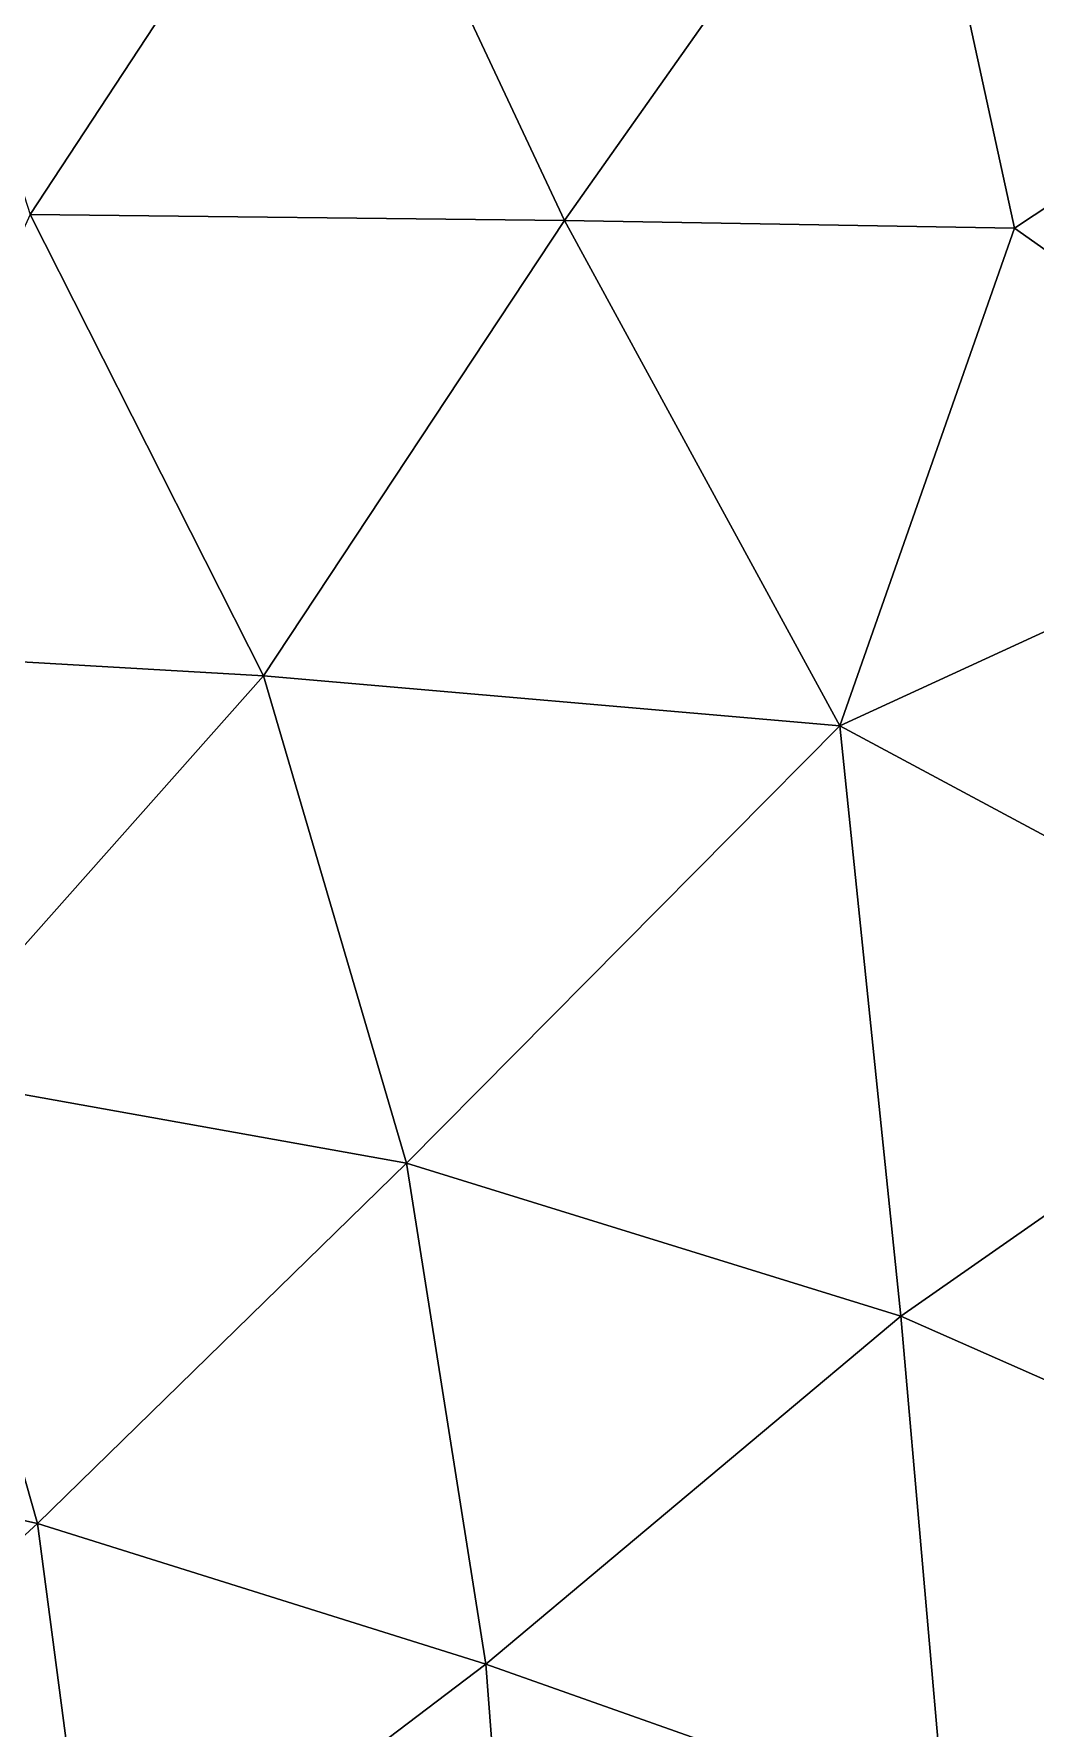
# Model space of a CAD drawing. Header units: metres. Extents: x 0 to 72, y -280 to 0.
# Drawn here: x 26.98 to 47.45, y -244.69 to -210.06 of the extents above; entities that cross this region are included whole.
import ezdxf

# ---------------------------------------------------------------- set-up
doc = ezdxf.new("R2010")
doc.units = ezdxf.units.M

msp = doc.modelspace()

# ---------------------------------------------------------------- linework, layer by layer
at = {"layer": 'layer', "color": 0}
for points in [[(37.8307, -213.878), (44.8321, -203.953), (33.2419, -204.102)], [(47.0269, -214.034), (44.8321, -203.953), (37.8307, -213.878)], [(47.0269, -214.034), (54.7098, -208.952), (44.8321, -203.953)], [(26.9092, -213.752), (33.2419, -204.102), (23.9124, -204.431)], [(37.8307, -213.878), (33.2419, -204.102), (26.9092, -213.752)], [(54.3472, -219.197), (54.7098, -208.952), (47.0269, -214.034)], [(31.6755, -223.181), (26.9092, -213.752), (22.8313, -222.67)], [(31.6755, -223.181), (37.8307, -213.878), (26.9092, -213.752)], [(43.4551, -224.206), (37.8307, -213.878), (31.6755, -223.181)], [(43.4551, -224.206), (47.0269, -214.034), (37.8307, -213.878)], [(43.4551, -224.206), (54.3472, -219.197), (47.0269, -214.034)], [(53.9361, -229.824), (54.3472, -219.197), (43.4551, -224.206)], [(24.4514, -231.324), (31.6755, -223.181), (22.8313, -222.67)], [(34.5979, -233.145), (31.6755, -223.181), (24.4514, -231.324)], [(34.5979, -233.145), (43.4551, -224.206), (31.6755, -223.181)], [(44.7031, -236.27), (43.4551, -224.206), (34.5979, -233.145)], [(44.7031, -236.27), (53.9361, -229.824), (43.4551, -224.206)], [(54.2934, -240.505), (53.9361, -229.824), (44.7031, -236.27)], [(27.0592, -240.51), (24.4514, -231.324), (18.8039, -238.69)], [(27.0592, -240.51), (34.5979, -233.145), (24.4514, -231.324)], [(36.2214, -243.385), (34.5979, -233.145), (27.0592, -240.51)], [(44.7031, -236.27), (34.5979, -233.145), (36.2214, -243.385)], [(45.6182, -246.715), (44.7031, -236.27), (36.2214, -243.385)], [(45.6182, -246.715), (54.2934, -240.505), (44.7031, -236.27)], [(20.0189, -246.971), (27.0592, -240.51), (18.8039, -238.69)], [(20.0189, -246.971), (28.2367, -249.441), (27.0592, -240.51)], [(28.2367, -249.441), (36.2214, -243.385), (27.0592, -240.51)], [(54.6152, -250.774), (54.2934, -240.505), (45.6182, -246.715)], [(28.2367, -249.441), (37.0525, -254.298), (36.2214, -243.385)], [(37.0525, -254.298), (45.6182, -246.715), (36.2214, -243.385)]]:
    msp.add_3dface(points, dxfattribs=at)

doc.saveas('drawing.dxf')
